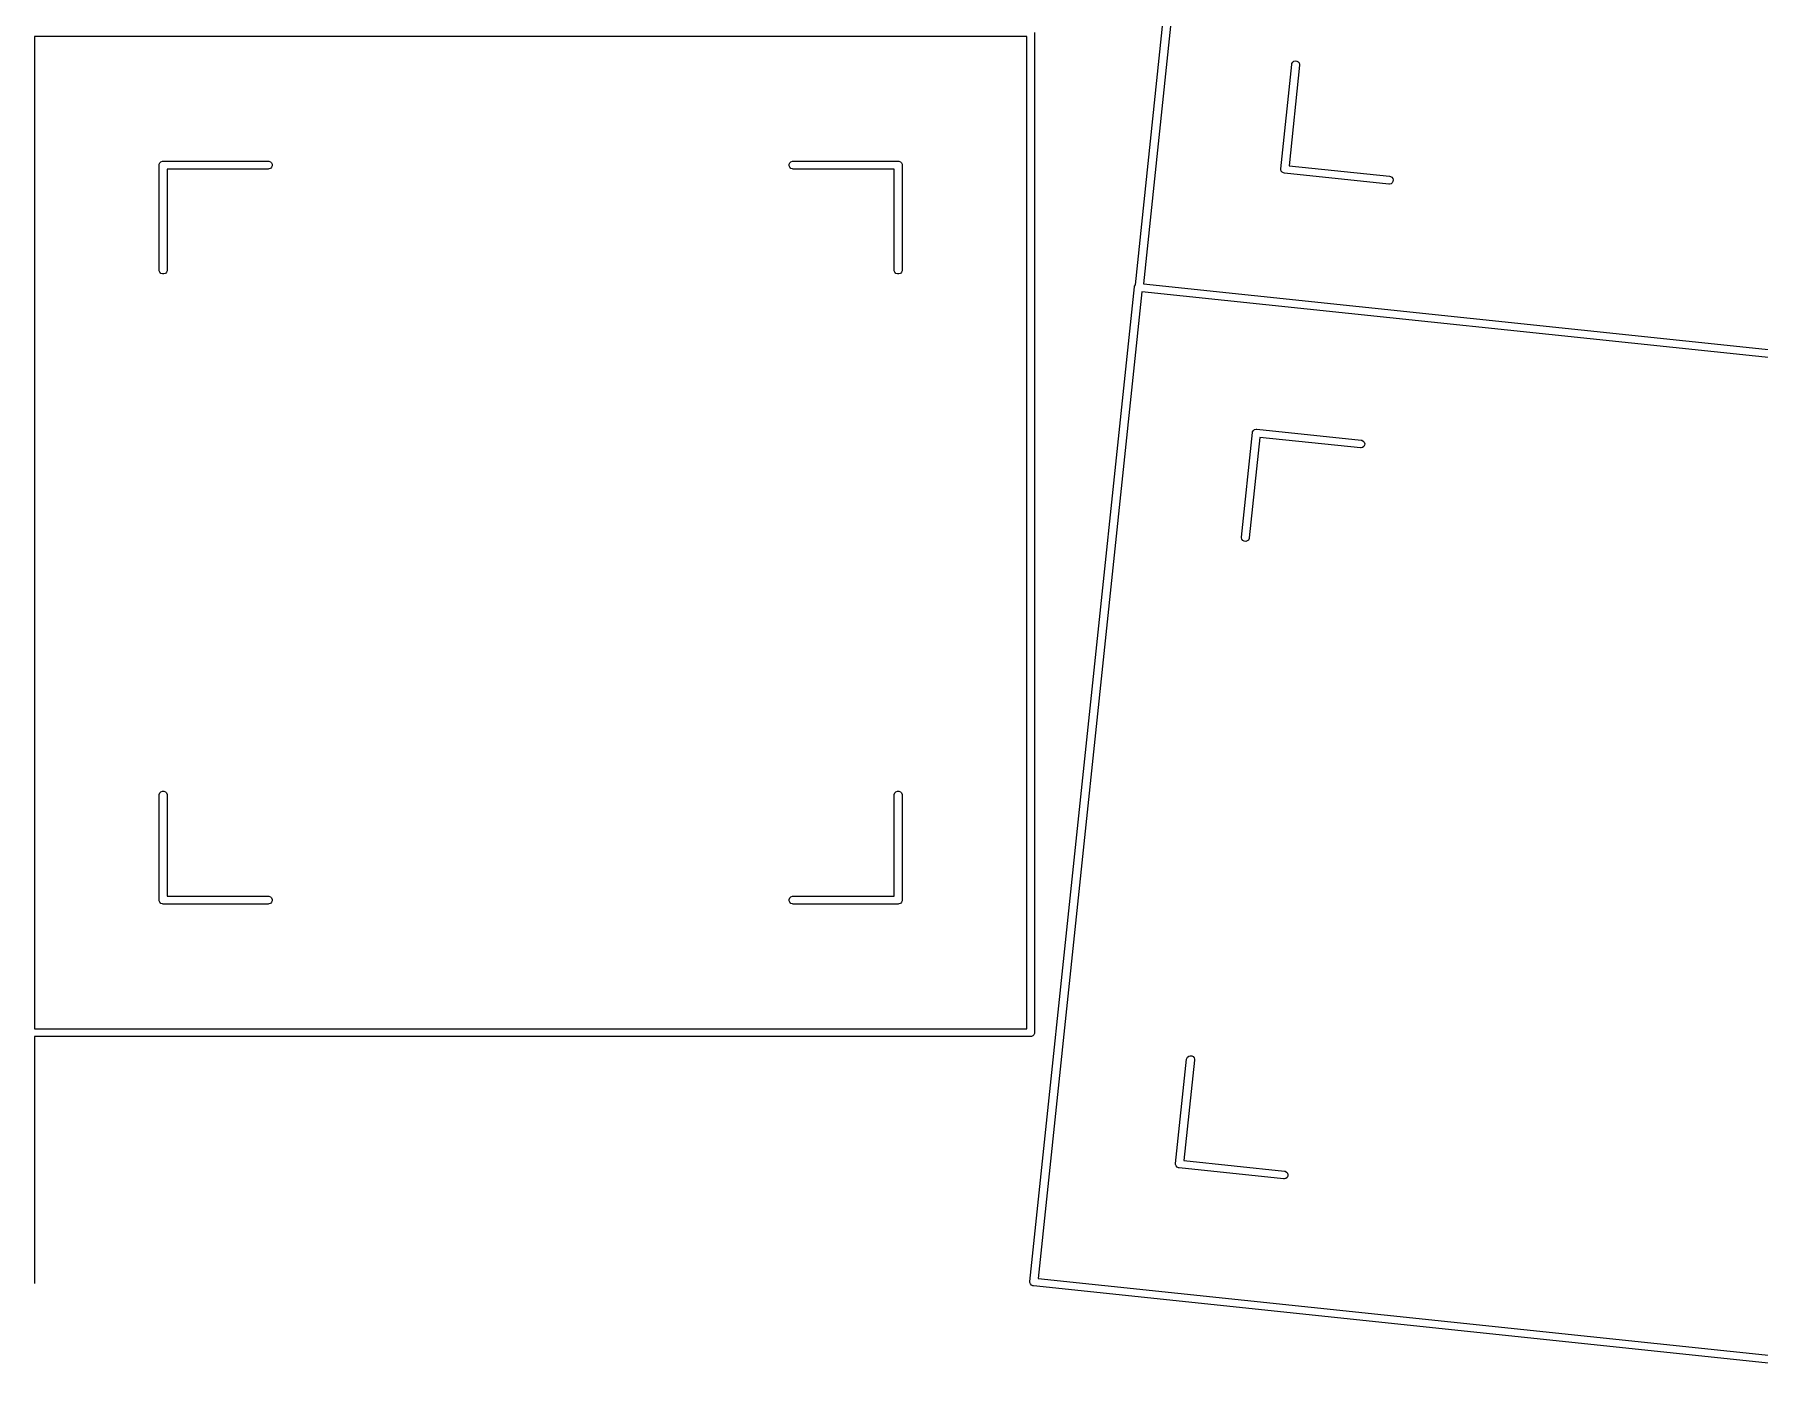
# Model space of a CAD drawing. Extents: x 13 to 301, y -107 to -13.
# Drawn here: x 220.02 to 252.88, y -77.1 to -51.28 of the extents above; entities that cross this region are included whole.
import ezdxf

# ---------------------------------------------------------------- set-up
doc = ezdxf.new("R2010")
doc.units = 0
doc.layers.add('BLACK', color=7, linetype='CONTINUOUS')

msp = doc.modelspace()

# ---------------------------------------------------------------- linework, layer by layer
at = {"layer": 'BLACK', "linetype": 'CONTINUOUS'}
for p, q in [((240.989122, -56.045993), (242.97663, -37.13613)), ((243.117968, -37.226399), (241.142379, -56.022862)), ((239.071183, -51.239004), (239.071183, -70.289004)), ((220.021183, -51.314004), (220.021183, -56.001503)), ((238.921183, -51.314004), (220.021183, -51.314004)), ((238.921183, -70.214004), (238.921183, -51.314004)), ((243.760465, -53.834539), (243.969522, -51.845496)), ((244.1187, -51.861175), (243.917482, -53.775629)), ((243.969522, -51.845496), (243.972484, -51.831094)), ((243.972484, -51.831094), (243.986448, -51.805377)), ((243.986448, -51.805377), (244.00919, -51.786961)), ((244.00919, -51.786961), (244.037248, -51.77865)), ((244.037248, -51.77865), (244.066352, -51.781709)), ((244.066352, -51.781709), (244.092069, -51.795672)), ((244.092069, -51.795672), (244.110485, -51.818414)), ((244.110485, -51.818414), (244.118796, -51.846472)), ((244.118796, -51.846472), (244.1187, -51.861175)), ((222.396183, -53.764004), (222.397624, -53.749372)), ((222.396183, -55.764004), (222.396183, -53.764004)), ((222.397624, -53.749372), (222.408823, -53.722336)), ((222.408823, -53.722336), (222.429515, -53.701644)), ((222.429515, -53.701644), (222.456551, -53.690445)), ((222.456551, -53.690445), (222.471183, -53.689004)), ((222.471183, -53.689004), (224.471183, -53.689004)), ((224.471183, -53.839004), (222.546183, -53.839004)), ((222.546183, -53.839004), (222.546183, -55.764004)), ((224.471183, -53.689004), (224.485815, -53.690445)), ((224.485815, -53.837563), (224.471183, -53.839004)), ((224.485815, -53.690445), (224.512851, -53.701644)), ((224.512851, -53.826364), (224.485815, -53.837563)), ((224.512851, -53.701644), (224.533543, -53.722336)), ((224.533543, -53.805672), (224.512851, -53.826364)), ((224.533543, -53.722336), (224.544742, -53.749372)), ((224.544742, -53.778636), (224.533543, -53.805672)), ((224.544742, -53.749372), (224.544742, -53.778636)), ((234.397624, -53.749372), (234.408823, -53.722336)), ((234.397624, -53.778636), (234.397624, -53.749372)), ((234.408823, -53.805672), (234.397624, -53.778636)), ((234.408823, -53.722336), (234.429515, -53.701644)), ((234.429515, -53.826364), (234.408823, -53.805672)), ((234.429515, -53.701644), (234.456551, -53.690445)), ((234.456551, -53.837563), (234.429515, -53.826364)), ((234.456551, -53.690445), (234.471183, -53.689004)), ((234.471183, -53.839004), (234.456551, -53.837563)), ((234.471183, -53.689004), (236.471183, -53.689004)), ((236.396183, -53.839004), (234.471183, -53.839004)), ((236.396183, -55.764004), (236.396183, -53.839004)), ((236.471183, -53.689004), (236.485815, -53.690445)), ((236.485815, -53.690445), (236.512851, -53.701644)), ((236.512851, -53.701644), (236.533543, -53.722336)), ((236.533543, -53.722336), (236.544742, -53.749372)), ((236.544742, -53.749372), (236.546183, -53.764004)), ((236.546183, -53.764004), (236.546183, -55.764004)), ((243.760369, -53.849242), (243.760465, -53.834539)), ((243.76868, -53.8773), (243.760369, -53.849242)), ((243.787096, -53.900042), (243.76868, -53.8773)), ((243.917482, -53.775629), (245.831937, -53.976847)), ((243.812813, -53.914006), (243.787096, -53.900042)), ((243.827214, -53.916968), (243.812813, -53.914006)), ((245.816258, -54.126025), (243.827214, -53.916968)), ((245.830961, -54.126121), (245.816258, -54.126025)), ((245.859019, -54.11781), (245.830961, -54.126121)), ((245.831937, -53.976847), (245.846339, -53.979809)), ((245.846339, -53.979809), (245.872056, -53.993773)), ((245.881761, -54.099394), (245.859019, -54.11781)), ((245.872056, -53.993773), (245.890472, -54.016515)), ((245.895724, -54.073677), (245.881761, -54.099394)), ((245.890472, -54.016515), (245.898783, -54.044573)), ((245.898783, -54.044573), (245.895724, -54.073677)), ((222.397624, -55.778636), (222.396183, -55.764004)), ((222.408823, -55.805672), (222.397624, -55.778636)), ((222.429515, -55.826364), (222.408823, -55.805672)), ((222.456551, -55.837563), (222.429515, -55.826364)), ((222.485815, -55.837563), (222.456551, -55.837563)), ((222.512851, -55.826364), (222.485815, -55.837563)), ((222.533543, -55.805672), (222.512851, -55.826364)), ((222.544742, -55.778636), (222.533543, -55.805672)), ((222.546183, -55.764004), (222.544742, -55.778636)), ((236.397624, -55.778636), (236.396183, -55.764004)), ((236.408823, -55.805672), (236.397624, -55.778636)), ((236.429515, -55.826364), (236.408823, -55.805672)), ((236.456551, -55.837563), (236.429515, -55.826364)), ((236.485815, -55.837563), (236.456551, -55.837563)), ((236.512851, -55.826364), (236.485815, -55.837563)), ((236.533543, -55.805672), (236.512851, -55.826364)), ((236.544742, -55.778636), (236.533543, -55.805672)), ((236.546183, -55.764004), (236.544742, -55.778636)), ((220.021183, -56.001503), (220.021183, -56.001504)), ((220.021183, -56.001504), (220.021183, -70.214004)), ((238.98143, -75.03083), (240.972698, -56.085188)), ((241.114036, -56.175456), (239.138447, -74.97192)), ((240.972698, -56.085188), (240.97566, -56.070787)), ((240.97566, -56.070787), (240.989122, -56.045993)), ((259.9105, -58.151045), (241.114036, -56.175456)), ((241.142379, -56.022862), (259.938843, -57.998451)), ((243.236857, -58.820173), (243.259599, -58.801757)), ((243.259599, -58.801757), (243.287657, -58.793446)), ((243.287657, -58.793446), (243.30236, -58.793542)), ((243.30236, -58.793542), (245.291403, -59.002599)), ((243.010874, -60.849335), (243.219931, -58.860292)), ((243.361269, -58.950559), (243.160052, -60.865015)), ((243.219931, -58.860292), (243.222893, -58.84589)), ((243.222893, -58.84589), (243.236857, -58.820173)), ((245.275724, -59.151777), (243.361269, -58.950559)), ((245.291403, -59.002599), (245.305805, -59.005561)), ((245.305805, -59.005561), (245.331522, -59.019525)), ((245.341227, -59.125146), (245.318485, -59.143562)), ((245.331522, -59.019525), (245.349938, -59.042267)), ((245.35519, -59.099429), (245.341227, -59.125146)), ((245.349938, -59.042267), (245.358249, -59.070325)), ((245.358249, -59.070325), (245.35519, -59.099429)), ((245.290427, -59.151873), (245.275724, -59.151777)), ((245.318485, -59.143562), (245.290427, -59.151873)), ((243.010778, -60.864038), (243.010874, -60.849335)), ((243.019089, -60.892096), (243.010778, -60.864038)), ((243.037505, -60.914838), (243.019089, -60.892096)), ((243.063222, -60.928802), (243.037505, -60.914838)), ((243.092326, -60.93186), (243.063222, -60.928802)), ((243.120384, -60.923549), (243.092326, -60.93186)), ((243.143126, -60.905133), (243.120384, -60.923549)), ((243.15709, -60.879416), (243.143126, -60.905133)), ((243.160052, -60.865015), (243.15709, -60.879416)), ((222.408823, -65.722336), (222.429515, -65.701644)), ((222.429515, -65.701644), (222.456551, -65.690445)), ((222.456551, -65.690445), (222.485815, -65.690445)), ((222.485815, -65.690445), (222.512851, -65.701644)), ((222.512851, -65.701644), (222.533543, -65.722336)), ((236.408823, -65.722336), (236.429515, -65.701644)), ((236.429515, -65.701644), (236.456551, -65.690445)), ((236.456551, -65.690445), (236.485815, -65.690445)), ((236.485815, -65.690445), (236.512851, -65.701644)), ((236.512851, -65.701644), (236.533543, -65.722336)), ((222.396183, -65.764004), (222.397624, -65.749372)), ((222.396183, -67.764004), (222.396183, -65.764004)), ((222.397624, -65.749372), (222.408823, -65.722336)), ((222.533543, -65.722336), (222.544742, -65.749372)), ((222.544742, -65.749372), (222.546183, -65.764004)), ((222.546183, -65.764004), (222.546183, -67.689004)), ((236.396183, -65.764004), (236.397624, -65.749372)), ((236.396183, -67.689004), (236.396183, -65.764004)), ((236.397624, -65.749372), (236.408823, -65.722336)), ((236.533543, -65.722336), (236.544742, -65.749372)), ((236.544742, -65.749372), (236.546183, -65.764004)), ((236.546183, -65.764004), (236.546183, -67.764004)), ((222.397624, -67.778636), (222.396183, -67.764004)), ((222.408823, -67.805672), (222.397624, -67.778636)), ((222.429515, -67.826364), (222.408823, -67.805672)), ((222.456551, -67.837563), (222.429515, -67.826364)), ((222.471183, -67.839004), (222.456551, -67.837563)), ((224.471183, -67.839004), (222.471183, -67.839004)), ((222.546183, -67.689004), (224.471183, -67.689004)), ((224.471183, -67.689004), (224.485815, -67.690445)), ((224.485815, -67.837563), (224.471183, -67.839004)), ((224.485815, -67.690445), (224.512851, -67.701644)), ((224.512851, -67.826364), (224.485815, -67.837563)), ((224.512851, -67.701644), (224.533543, -67.722336)), ((224.533543, -67.805672), (224.512851, -67.826364)), ((224.533543, -67.722336), (224.544742, -67.749372)), ((224.544742, -67.778636), (224.533543, -67.805672)), ((224.544742, -67.749372), (224.544742, -67.778636)), ((234.397624, -67.749372), (234.408823, -67.722336)), ((234.397624, -67.778636), (234.397624, -67.749372)), ((234.408823, -67.805672), (234.397624, -67.778636)), ((234.408823, -67.722336), (234.429515, -67.701644)), ((234.429515, -67.826364), (234.408823, -67.805672)), ((234.429515, -67.701644), (234.456551, -67.690445)), ((234.456551, -67.837563), (234.429515, -67.826364)), ((234.456551, -67.690445), (234.471183, -67.689004)), ((234.471183, -67.839004), (234.456551, -67.837563)), ((234.471183, -67.689004), (236.396183, -67.689004)), ((236.471183, -67.839004), (234.471183, -67.839004)), ((236.485815, -67.837563), (236.471183, -67.839004)), ((236.512851, -67.826364), (236.485815, -67.837563)), ((236.533543, -67.805672), (236.512851, -67.826364)), ((236.544742, -67.778636), (236.533543, -67.805672)), ((236.546183, -67.764004), (236.544742, -67.778636)), ((220.021183, -70.214004), (238.921183, -70.214004)), ((239.069742, -70.303636), (239.058543, -70.330672)), ((239.071183, -70.289004), (239.069742, -70.303636)), ((238.996183, -70.364004), (220.021183, -70.364004)), ((220.021183, -70.364004), (220.021183, -75.051504)), ((239.010815, -70.362563), (238.996183, -70.364004)), ((239.037851, -70.351364), (239.010815, -70.362563)), ((239.058543, -70.330672), (239.037851, -70.351364)), ((241.756533, -72.783597), (241.96559, -70.794554)), ((242.114768, -70.810233), (241.91355, -72.724687)), ((241.96559, -70.794554), (241.968552, -70.780152)), ((241.968552, -70.780152), (241.982516, -70.754435)), ((241.982516, -70.754435), (242.005258, -70.736019)), ((242.005258, -70.736019), (242.033316, -70.727708)), ((242.033316, -70.727708), (242.06242, -70.730767)), ((242.06242, -70.730767), (242.088137, -70.74473)), ((242.088137, -70.74473), (242.106553, -70.767472)), ((242.106553, -70.767472), (242.114864, -70.79553)), ((242.114864, -70.79553), (242.114768, -70.810233)), ((241.756437, -72.7983), (241.756533, -72.783597)), ((241.764748, -72.826358), (241.756437, -72.7983)), ((241.783164, -72.8491), (241.764748, -72.826358)), ((241.808881, -72.863064), (241.783164, -72.8491)), ((241.823282, -72.866026), (241.808881, -72.863064)), ((243.812326, -73.075083), (241.823282, -72.866026)), ((241.91355, -72.724687), (243.828005, -72.925905)), ((243.828005, -72.925905), (243.842407, -72.928867)), ((243.842407, -72.928867), (243.868124, -72.942831)), ((243.868124, -72.942831), (243.88654, -72.965573)), ((243.827029, -73.075179), (243.812326, -73.075083)), ((243.855087, -73.066868), (243.827029, -73.075179)), ((243.877829, -73.048452), (243.855087, -73.066868)), ((243.891792, -73.022735), (243.877829, -73.048452)), ((243.88654, -72.965573), (243.894851, -72.993631)), ((243.894851, -72.993631), (243.891792, -73.022735)), ((220.021183, -75.051504), (220.019742, -75.066136)), ((238.981334, -75.045533), (238.98143, -75.03083)), ((238.989645, -75.073591), (238.981334, -75.045533)), ((239.008061, -75.096333), (238.989645, -75.073591)), ((239.033778, -75.110297), (239.008061, -75.096333)), ((239.048179, -75.113259), (239.033778, -75.110297)), ((257.993821, -77.104527), (239.048179, -75.113259)), ((239.138447, -74.97192), (257.934911, -76.947509))]:
    msp.add_line(p, q, dxfattribs=at)

doc.saveas('drawing.dxf')
